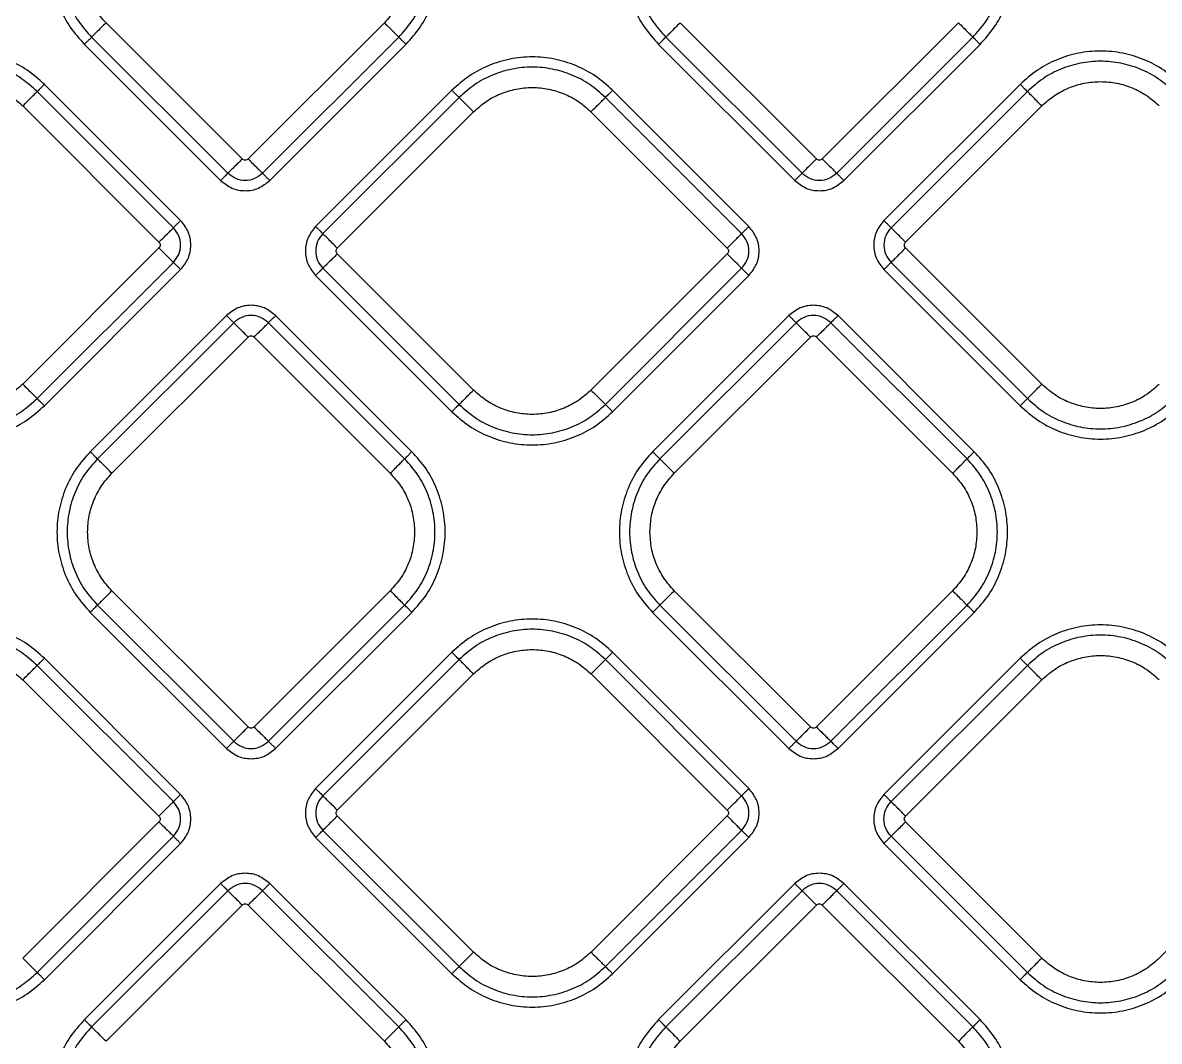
# Model space of a CAD drawing. Extents: x 400 to 501, y 484 to 634.
# Drawn here: x 450.73 to 456.23, y 551.76 to 556.68 of the extents above; entities that cross this region are included whole.
import ezdxf

# ---------------------------------------------------------------- set-up
doc = ezdxf.new("R2010")
doc.units = 0
doc.header["$MEASUREMENT"] = 0
doc.layers.add('DIM', color=3, linetype='Continuous')
doc.layers.add('GEOMETRY', color=3, linetype='Continuous', lineweight=25)

# ---------------------------------------------------------------- blocks, each defined once
blk = doc.blocks.new('2026 GRANDEE')
at = {"layer": 'GEOMETRY', "ltscale": 16}
for p, q in [((1.3707, -40.8162), (0.7119, -40.1573)), ((2.0578, -40.1573), (1.399, -40.8162)), ((4.1472, -40.8161), (3.4884, -40.1573)), ((4.8343, -40.1573), (4.1755, -40.8161)), ((0.6421, -40.2271), (1.301, -40.8859)), ((1.4687, -40.8859), (2.1275, -40.2271)), ((3.4187, -40.227), (4.0775, -40.8859)), ((4.2452, -40.8859), (4.904, -40.227)), ((0.6073, -40.2619), (1.2661, -40.9207)), ((1.5036, -40.9208), (2.1624, -40.2619)), ((3.3838, -40.2619), (4.0426, -40.9207)), ((4.2801, -40.9207), (4.9389, -40.2619)), ((1.0377, -41.1491), (0.3789, -40.4903)), ((1.0726, -41.1143), (0.4138, -40.4554)), ((2.3844, -40.4839), (1.7256, -41.1428)), ((3.8206, -41.1428), (3.1617, -40.4839)), ((5.1325, -40.4554), (4.4736, -41.1143)), ((5.1673, -40.4903), (4.5085, -41.1491)), ((0.3092, -40.56), (0.968, -41.2189)), ((2.4193, -40.5188), (1.7605, -41.1776)), ((3.7857, -41.1776), (3.1269, -40.5188)), ((4.5782, -41.2189), (5.237, -40.56)), ((1.8302, -41.2474), (2.489, -40.5885)), ((3.0571, -40.5885), (3.716, -41.2474)), ((0.968, -41.2471), (0.3092, -41.906)), ((5.237, -41.906), (4.5782, -41.2471)), ((0.3789, -41.9757), (1.0377, -41.3169)), ((2.489, -41.9345), (1.8302, -41.2756)), ((3.716, -41.2756), (3.0571, -41.9345)), ((4.5085, -41.3169), (5.1673, -41.9757)), ((0.4138, -42.0106), (1.0726, -41.3517)), ((1.7256, -41.3802), (2.3844, -42.0391)), ((1.7605, -41.3454), (2.4193, -42.0042)), ((3.1269, -42.0042), (3.7857, -41.3454)), ((3.1617, -42.0391), (3.8206, -41.3802)), ((4.4736, -41.3517), (5.1325, -42.0106)), ((1.2946, -41.5738), (0.6358, -42.2326)), ((2.1909, -42.2326), (1.5321, -41.5738)), ((4.0141, -41.5738), (3.3553, -42.2326)), ((4.9104, -42.2326), (4.2516, -41.5738)), ((1.3295, -41.6086), (0.6707, -42.2674)), ((2.156, -42.2674), (1.4972, -41.6086)), ((4.049, -41.6086), (3.3901, -42.2675)), ((4.8755, -42.2675), (4.2167, -41.6086)), ((0.7404, -42.3372), (1.3992, -41.6783)), ((1.4275, -41.6783), (2.0863, -42.3372)), ((3.4599, -42.3372), (4.1187, -41.6784)), ((4.147, -41.6784), (4.8058, -42.3372)), ((1.3992, -43.5641), (0.7404, -42.9053)), ((2.0863, -42.9053), (1.4275, -43.5641)), ((4.1187, -43.5642), (3.4599, -42.9053)), ((4.8058, -42.9053), (4.147, -43.5642)), ((0.6707, -42.975), (1.3295, -43.6339)), ((1.4972, -43.6339), (2.156, -42.975)), ((3.3901, -42.9751), (4.049, -43.6339)), ((4.2167, -43.6339), (4.8755, -42.9751)), ((0.6358, -43.0099), (1.2946, -43.6687)), ((1.5321, -43.6687), (2.1909, -43.0099)), ((3.3553, -43.0099), (4.0141, -43.6687)), ((4.2516, -43.6688), (4.9104, -43.0099)), ((1.0726, -43.8908), (0.4137, -43.2319)), ((2.3845, -43.2034), (1.7256, -43.8623)), ((2.4193, -43.2383), (1.7605, -43.8971)), ((3.7857, -43.8971), (3.1269, -43.2383)), ((3.8206, -43.8623), (3.1618, -43.2034)), ((5.1324, -43.2319), (4.4736, -43.8908)), ((1.0377, -43.9256), (0.3789, -43.2668)), ((1.8302, -43.9669), (2.489, -43.308)), ((3.0572, -43.308), (3.716, -43.9669)), ((5.1673, -43.2668), (4.5085, -43.9256)), ((0.3091, -43.3365), (0.968, -43.9954)), ((4.5782, -43.9954), (5.237, -43.3365)), ((2.489, -44.654), (1.8302, -43.9951)), ((3.716, -43.9951), (3.0572, -44.654)), ((0.968, -44.0236), (0.3091, -44.6825)), ((1.7605, -44.0649), (2.4193, -44.7237)), ((3.1269, -44.7237), (3.7857, -44.0649)), ((5.237, -44.6825), (4.5782, -44.0236)), ((6.464, -44.0236), (5.8051, -44.6825)), ((0.3789, -44.7522), (1.0377, -44.0934)), ((0.4137, -44.7871), (1.0726, -44.1282)), ((1.7256, -44.0997), (2.3845, -44.7586)), ((3.1618, -44.7586), (3.8206, -44.0997)), ((4.4736, -44.1282), (5.1324, -44.7871)), ((4.5085, -44.0934), (5.1673, -44.7522)), ((1.2661, -44.3218), (0.6073, -44.9806)), ((2.1624, -44.9806), (1.5036, -44.3218)), ((4.0426, -44.3218), (3.3838, -44.9806)), ((4.9389, -44.9806), (4.2801, -44.3218)), ((1.301, -44.3566), (0.6421, -45.0155)), ((2.1275, -45.0155), (1.4687, -44.3566)), ((4.0775, -44.3566), (3.4187, -45.0154)), ((4.904, -45.0154), (4.2452, -44.3566)), ((0.7119, -45.0852), (1.3707, -44.4264)), ((1.399, -44.4264), (2.0578, -45.0852)), ((3.4884, -45.0852), (4.1472, -44.4263)), ((4.1755, -44.4263), (4.8343, -45.0852))]:
    blk.add_line(p, q, dxfattribs=at)
for points in [[(0.6073, -39.4846), (0.5833, -39.5115), (0.5353, -39.5653), (0.485, -39.6618), (0.4533, -39.7653), (0.4428, -39.8733), (0.4533, -39.9812), (0.485, -40.0848), (0.5353, -40.1813), (0.5833, -40.235), (0.6073, -40.2619)], [(2.1624, -40.2619), (2.1864, -40.235), (2.2344, -40.1813), (2.2846, -40.0848), (2.3163, -39.9812), (2.3269, -39.8733), (2.3163, -39.7653), (2.2846, -39.6618), (2.2344, -39.5653), (2.1864, -39.5115), (2.1624, -39.4846)], [(3.3838, -39.4846), (3.3598, -39.5115), (3.3118, -39.5652), (3.2616, -39.6617), (3.2298, -39.7653), (3.2193, -39.8732), (3.2298, -39.9812), (3.2616, -40.0847), (3.3118, -40.1812), (3.3598, -40.235), (3.3838, -40.2619)], [(4.9389, -40.2619), (4.9629, -40.235), (5.0109, -40.1812), (5.0611, -40.0847), (5.0929, -39.9812), (5.1034, -39.8732), (5.0929, -39.7653), (5.0611, -39.6617), (5.0109, -39.5652), (4.9629, -39.5115), (4.9389, -39.4846)], [(0.6421, -39.5195), (0.6203, -39.544), (0.5766, -39.5929), (0.5309, -39.6807), (0.502, -39.775), (0.4924, -39.8733), (0.502, -39.9715), (0.5309, -40.0658), (0.5766, -40.1536), (0.6203, -40.2026), (0.6421, -40.2271)], [(2.1275, -40.2271), (2.1494, -40.2026), (2.1931, -40.1536), (2.2388, -40.0658), (2.2677, -39.9715), (2.2773, -39.8733), (2.2677, -39.775), (2.2388, -39.6807), (2.1931, -39.5929), (2.1494, -39.544), (2.1275, -39.5195)], [(3.4187, -39.5194), (3.3968, -39.5439), (3.3531, -39.5929), (3.3074, -39.6807), (3.2785, -39.775), (3.2689, -39.8732), (3.2785, -39.9715), (3.3074, -40.0658), (3.3531, -40.1536), (3.3968, -40.2026), (3.4187, -40.227)], [(4.904, -40.227), (4.9259, -40.2026), (4.9696, -40.1536), (5.0153, -40.0658), (5.0442, -39.9715), (5.0538, -39.8732), (5.0442, -39.775), (5.0153, -39.6807), (4.9696, -39.5929), (4.9259, -39.5439), (4.904, -39.5194)], [(0.7119, -40.1573), (0.6943, -40.1377), (0.6592, -40.0984), (0.6227, -40.0279), (0.5987, -39.9522), (0.5957, -39.8996), (0.5942, -39.8733)], [(2.1755, -39.8733), (2.174, -39.8996), (2.171, -39.9522), (2.147, -40.0279), (2.1105, -40.0984), (2.0754, -40.1377), (2.0578, -40.1573)], [(0.7119, -40.1573), (0.7036, -40.1656), (0.687, -40.1822), (0.6654, -40.2038), (0.6488, -40.2204), (0.6444, -40.2248), (0.6421, -40.2271)], [(2.0578, -40.1573), (2.0661, -40.1656), (2.0826, -40.1822), (2.1043, -40.2038), (2.1209, -40.2204), (2.1253, -40.2248), (2.1275, -40.2271)], [(3.4884, -40.1573), (3.4801, -40.1656), (3.4635, -40.1821), (3.4419, -40.2038), (3.4253, -40.2204), (3.4209, -40.2248), (3.4187, -40.227)], [(4.8343, -40.1573), (4.8426, -40.1656), (4.8592, -40.1821), (4.8808, -40.2038), (4.8974, -40.2204), (4.9018, -40.2248), (4.904, -40.227)], [(0.6073, -40.2619), (0.6114, -40.2578), (0.6197, -40.2495), (0.6305, -40.2387), (0.6388, -40.2304), (0.641, -40.2282), (0.6421, -40.2271)], [(2.1624, -40.2619), (2.1583, -40.2578), (2.15, -40.2495), (2.1392, -40.2387), (2.1309, -40.2304), (2.1286, -40.2282), (2.1275, -40.2271)], [(3.3838, -40.2619), (3.3879, -40.2577), (3.3962, -40.2495), (3.407, -40.2386), (3.4153, -40.2303), (3.4175, -40.2281), (3.4187, -40.227)], [(4.9389, -40.2619), (4.9348, -40.2577), (4.9265, -40.2495), (4.9157, -40.2386), (4.9074, -40.2303), (4.9052, -40.2281), (4.904, -40.227)], [(0.4138, -40.4554), (0.3869, -40.4314), (0.3331, -40.3835), (0.2366, -40.3332), (0.1331, -40.3015), (0.0251, -40.2909), (-0.0829, -40.3015), (-0.1864, -40.3332), (-0.2829, -40.3835), (-0.3367, -40.4314), (-0.3635, -40.4554)], [(3.1617, -40.4839), (3.1348, -40.46), (3.0811, -40.412), (2.9846, -40.3617), (2.881, -40.33), (2.7731, -40.3194), (2.6651, -40.33), (2.5616, -40.3617), (2.4651, -40.412), (2.4113, -40.46), (2.3844, -40.4839)], [(5.9098, -40.4554), (5.8829, -40.4314), (5.8291, -40.3835), (5.7326, -40.3332), (5.6291, -40.3015), (5.5211, -40.2909), (5.4131, -40.3015), (5.3096, -40.3332), (5.2131, -40.3835), (5.1593, -40.4314), (5.1325, -40.4554)], [(0.3789, -40.4903), (0.3544, -40.4685), (0.3055, -40.4248), (0.2176, -40.379), (0.1234, -40.3502), (0.0251, -40.3406), (-0.0732, -40.3502), (-0.1674, -40.379), (-0.2553, -40.4248), (-0.3042, -40.4685), (-0.3287, -40.4903)], [(3.1269, -40.5188), (3.1024, -40.497), (3.0534, -40.4533), (2.9656, -40.4075), (2.8714, -40.3787), (2.7731, -40.3691), (2.6748, -40.3787), (2.5805, -40.4075), (2.4927, -40.4533), (2.4438, -40.497), (2.4193, -40.5188)], [(5.8749, -40.4903), (5.8504, -40.4685), (5.8015, -40.4248), (5.7136, -40.379), (5.6194, -40.3502), (5.5211, -40.3406), (5.4228, -40.3502), (5.3286, -40.379), (5.2407, -40.4248), (5.1918, -40.4685), (5.1673, -40.4903)], [(-0.259, -40.56), (-0.2393, -40.5425), (-0.2, -40.5074), (-0.1295, -40.4707), (-0.0538, -40.4475), (0.0251, -40.4398), (0.104, -40.4475), (0.1797, -40.4707), (0.2502, -40.5074), (0.2895, -40.5425), (0.3092, -40.56)], [(5.237, -40.56), (5.2567, -40.5425), (5.296, -40.5074), (5.3665, -40.4707), (5.4422, -40.4475), (5.5211, -40.4398), (5.6, -40.4475), (5.6757, -40.4707), (5.7462, -40.5074), (5.7855, -40.5425), (5.8052, -40.56)], [(0.3092, -40.56), (0.3175, -40.5517), (0.334, -40.5352), (0.3557, -40.5135), (0.3723, -40.4969), (0.3767, -40.4925), (0.3789, -40.4903)], [(0.4138, -40.4554), (0.4096, -40.4596), (0.4013, -40.4679), (0.3905, -40.4787), (0.3822, -40.487), (0.38, -40.4892), (0.3789, -40.4903)], [(2.3844, -40.4839), (2.3886, -40.4881), (2.3968, -40.4964), (2.4077, -40.5072), (2.416, -40.5155), (2.4182, -40.5177), (2.4193, -40.5188)], [(2.489, -40.5885), (2.5087, -40.571), (2.548, -40.5359), (2.6185, -40.4992), (2.6942, -40.476), (2.7731, -40.4683), (2.852, -40.476), (2.9277, -40.4992), (2.9982, -40.5359), (3.0375, -40.571), (3.0571, -40.5885)], [(3.1617, -40.4839), (3.1576, -40.4881), (3.1493, -40.4964), (3.1385, -40.5072), (3.1302, -40.5155), (3.128, -40.5177), (3.1269, -40.5188)], [(5.1325, -40.4554), (5.1366, -40.4596), (5.1449, -40.4679), (5.1557, -40.4787), (5.164, -40.487), (5.1662, -40.4892), (5.1673, -40.4903)], [(5.237, -40.56), (5.2288, -40.5517), (5.2122, -40.5352), (5.1906, -40.5135), (5.174, -40.4969), (5.1695, -40.4925), (5.1673, -40.4903)], [(2.489, -40.5885), (2.4807, -40.5803), (2.4642, -40.5637), (2.4425, -40.542), (2.4259, -40.5254), (2.4215, -40.521), (2.4193, -40.5188)], [(3.0571, -40.5885), (3.0654, -40.5803), (3.082, -40.5637), (3.1036, -40.542), (3.1202, -40.5254), (3.1247, -40.521), (3.1269, -40.5188)], [(1.3707, -40.8162), (1.3624, -40.8244), (1.3459, -40.841), (1.3242, -40.8627), (1.3076, -40.8793), (1.3032, -40.8837), (1.301, -40.8859)], [(1.399, -40.8162), (1.4073, -40.8244), (1.4238, -40.841), (1.4455, -40.8627), (1.4621, -40.8793), (1.4665, -40.8837), (1.4687, -40.8859)], [(4.1472, -40.8161), (4.1389, -40.8244), (4.1224, -40.841), (4.1007, -40.8626), (4.0841, -40.8792), (4.0797, -40.8836), (4.0775, -40.8859)], [(4.1755, -40.8161), (4.1838, -40.8244), (4.2003, -40.841), (4.222, -40.8626), (4.2386, -40.8792), (4.243, -40.8836), (4.2452, -40.8859)], [(1.301, -40.8859), (1.2999, -40.887), (1.2977, -40.8892), (1.2894, -40.8975), (1.2785, -40.9083), (1.2703, -40.9166), (1.2661, -40.9208)], [(1.5036, -40.9207), (1.4994, -40.9166), (1.4911, -40.9083), (1.4803, -40.8975), (1.472, -40.8892), (1.4698, -40.887), (1.4687, -40.8859)], [(4.0775, -40.8859), (4.0764, -40.887), (4.0742, -40.8892), (4.0659, -40.8975), (4.055, -40.9083), (4.0468, -40.9166), (4.0426, -40.9207)], [(4.2801, -40.9207), (4.2759, -40.9166), (4.2677, -40.9083), (4.2568, -40.8975), (4.2485, -40.8892), (4.2463, -40.887), (4.2452, -40.8859)], [(0.968, -41.2189), (0.9763, -41.2106), (0.9928, -41.194), (1.0145, -41.1724), (1.0311, -41.1558), (1.0355, -41.1513), (1.0377, -41.1491)], [(1.0726, -41.1143), (1.0685, -41.1184), (1.0602, -41.1267), (1.0493, -41.1375), (1.041, -41.1458), (1.0388, -41.148), (1.0377, -41.1491)], [(1.7256, -41.1428), (1.7297, -41.1469), (1.738, -41.1552), (1.7488, -41.166), (1.7571, -41.1743), (1.7593, -41.1765), (1.7605, -41.1776)], [(3.8206, -41.1428), (3.8164, -41.1469), (3.8081, -41.1552), (3.7973, -41.166), (3.789, -41.1743), (3.7868, -41.1765), (3.7857, -41.1776)], [(4.4736, -41.1143), (4.4778, -41.1184), (4.486, -41.1267), (4.4969, -41.1375), (4.5052, -41.1458), (4.5074, -41.148), (4.5085, -41.1491)], [(4.5782, -41.2189), (4.5699, -41.2106), (4.5534, -41.194), (4.5317, -41.1724), (4.5151, -41.1558), (4.5107, -41.1513), (4.5085, -41.1491)], [(1.8302, -41.2474), (1.8219, -41.2391), (1.8053, -41.2225), (1.7837, -41.2009), (1.7671, -41.1843), (1.7627, -41.1799), (1.7605, -41.1776)], [(3.716, -41.2474), (3.7243, -41.2391), (3.7408, -41.2225), (3.7625, -41.2009), (3.7791, -41.1843), (3.7835, -41.1799), (3.7857, -41.1776)], [(0.968, -41.2471), (0.9763, -41.2554), (0.9928, -41.272), (1.0145, -41.2936), (1.0311, -41.3102), (1.0355, -41.3146), (1.0377, -41.3169)], [(4.5782, -41.2471), (4.5699, -41.2554), (4.5534, -41.272), (4.5317, -41.2936), (4.5151, -41.3102), (4.5107, -41.3146), (4.5085, -41.3169)], [(1.0726, -41.3517), (1.0685, -41.3476), (1.0602, -41.3393), (1.0493, -41.3285), (1.041, -41.3202), (1.0388, -41.318), (1.0377, -41.3169)], [(1.8302, -41.2756), (1.8219, -41.2839), (1.8053, -41.3005), (1.7837, -41.3221), (1.7671, -41.3387), (1.7627, -41.3432), (1.7605, -41.3454)], [(3.716, -41.2756), (3.7243, -41.2839), (3.7408, -41.3005), (3.7625, -41.3221), (3.7791, -41.3387), (3.7835, -41.3432), (3.7857, -41.3454)], [(4.4736, -41.3517), (4.4778, -41.3476), (4.486, -41.3393), (4.4969, -41.3285), (4.5052, -41.3202), (4.5074, -41.318), (4.5085, -41.3169)], [(1.7256, -41.3802), (1.7297, -41.3761), (1.738, -41.3678), (1.7488, -41.357), (1.7571, -41.3487), (1.7593, -41.3465), (1.7605, -41.3454)], [(3.8206, -41.3802), (3.8164, -41.3761), (3.8081, -41.3678), (3.7973, -41.357), (3.789, -41.3487), (3.7868, -41.3465), (3.7857, -41.3454)], [(1.2946, -41.5738), (1.2988, -41.5779), (1.307, -41.5862), (1.3179, -41.597), (1.3262, -41.6053), (1.3284, -41.6075), (1.3295, -41.6086)], [(1.5321, -41.5738), (1.5279, -41.5779), (1.5197, -41.5862), (1.5088, -41.597), (1.5005, -41.6053), (1.4983, -41.6075), (1.4972, -41.6086)], [(4.0141, -41.5738), (4.0183, -41.5779), (4.0265, -41.5862), (4.0374, -41.597), (4.0457, -41.6053), (4.0479, -41.6075), (4.049, -41.6086)], [(4.2516, -41.5738), (4.2474, -41.5779), (4.2391, -41.5862), (4.2283, -41.597), (4.22, -41.6053), (4.2178, -41.6075), (4.2167, -41.6086)], [(1.3992, -41.6783), (1.3909, -41.6701), (1.3744, -41.6535), (1.3527, -41.6318), (1.3361, -41.6153), (1.3317, -41.6108), (1.3295, -41.6086)], [(1.4275, -41.6783), (1.4358, -41.6701), (1.4523, -41.6535), (1.474, -41.6318), (1.4906, -41.6153), (1.495, -41.6108), (1.4972, -41.6086)], [(4.1187, -41.6784), (4.1104, -41.6701), (4.0939, -41.6535), (4.0722, -41.6319), (4.0556, -41.6153), (4.0512, -41.6109), (4.049, -41.6086)], [(4.147, -41.6784), (4.1553, -41.6701), (4.1718, -41.6535), (4.1935, -41.6319), (4.2101, -41.6153), (4.2145, -41.6109), (4.2167, -41.6086)], [(0.3092, -41.906), (0.2895, -41.9235), (0.2502, -41.9586), (0.1797, -41.9953), (0.104, -42.0185), (0.0251, -42.0262), (-0.0538, -42.0185), (-0.1295, -41.9953), (-0.2, -41.9586), (-0.2393, -41.9235), (-0.259, -41.906)], [(0.3092, -41.906), (0.3175, -41.9142), (0.334, -41.9308), (0.3557, -41.9525), (0.3723, -41.9691), (0.3767, -41.9735), (0.3789, -41.9757)], [(5.1673, -41.9757), (5.1695, -41.9735), (5.174, -41.9691), (5.1906, -41.9525), (5.2122, -41.9308), (5.2288, -41.9142), (5.237, -41.906)], [(5.8052, -41.906), (5.7855, -41.9235), (5.7462, -41.9586), (5.6757, -41.9953), (5.6, -42.0185), (5.5211, -42.0262), (5.4422, -42.0185), (5.3665, -41.9953), (5.296, -41.9586), (5.2567, -41.9235), (5.237, -41.906)], [(-0.3287, -41.9757), (-0.3042, -41.9975), (-0.2553, -42.0412), (-0.1674, -42.087), (-0.0732, -42.1158), (0.0251, -42.1254), (0.1234, -42.1158), (0.2176, -42.087), (0.3055, -42.0412), (0.3544, -41.9975), (0.3789, -41.9757)], [(0.4138, -42.0106), (0.4096, -42.0064), (0.4013, -41.9981), (0.3905, -41.9873), (0.3822, -41.979), (0.38, -41.9768), (0.3789, -41.9757)], [(2.4193, -42.0042), (2.4215, -42.002), (2.4259, -41.9976), (2.4425, -41.981), (2.4642, -41.9593), (2.4807, -41.9428), (2.489, -41.9345)], [(3.0571, -41.9345), (3.0375, -41.952), (2.9982, -41.9871), (2.9277, -42.0238), (2.852, -42.047), (2.7731, -42.0547), (2.6942, -42.047), (2.6185, -42.0238), (2.548, -41.9871), (2.5087, -41.952), (2.489, -41.9345)], [(3.0571, -41.9345), (3.0654, -41.9428), (3.082, -41.9593), (3.1036, -41.981), (3.1202, -41.9976), (3.1247, -42.002), (3.1269, -42.0042)], [(5.1673, -41.9757), (5.1662, -41.9768), (5.164, -41.979), (5.1557, -41.9873), (5.1449, -41.9981), (5.1366, -42.0064), (5.1325, -42.0106)], [(5.1673, -41.9757), (5.1918, -41.9975), (5.2407, -42.0412), (5.3286, -42.087), (5.4228, -42.1158), (5.5211, -42.1254), (5.6194, -42.1158), (5.7136, -42.087), (5.8015, -42.0412), (5.8504, -41.9975), (5.8749, -41.9757)], [(-0.3635, -42.0106), (-0.3367, -42.0345), (-0.2829, -42.0825), (-0.1864, -42.1328), (-0.0829, -42.1645), (0.0251, -42.1751), (0.1331, -42.1645), (0.2366, -42.1328), (0.3331, -42.0825), (0.3869, -42.0345), (0.4138, -42.0106)], [(2.4193, -42.0042), (2.4182, -42.0053), (2.416, -42.0075), (2.4077, -42.0158), (2.3968, -42.0266), (2.3886, -42.0349), (2.3844, -42.0391)], [(2.3844, -42.0391), (2.4113, -42.0631), (2.4651, -42.111), (2.5616, -42.1613), (2.6651, -42.193), (2.7731, -42.2036), (2.881, -42.193), (2.9846, -42.1613), (3.0811, -42.111), (3.1348, -42.0631), (3.1617, -42.0391)], [(2.4193, -42.0042), (2.4438, -42.026), (2.4927, -42.0697), (2.5805, -42.1155), (2.6748, -42.1443), (2.7731, -42.1539), (2.8714, -42.1443), (2.9656, -42.1155), (3.0534, -42.0697), (3.1024, -42.026), (3.1269, -42.0042)], [(3.1617, -42.0391), (3.1576, -42.0349), (3.1493, -42.0266), (3.1385, -42.0158), (3.1302, -42.0075), (3.128, -42.0053), (3.1269, -42.0042)], [(5.1325, -42.0106), (5.1593, -42.0345), (5.2131, -42.0825), (5.3096, -42.1328), (5.4131, -42.1645), (5.5211, -42.1751), (5.6291, -42.1645), (5.7326, -42.1328), (5.8291, -42.0825), (5.8829, -42.0345), (5.9098, -42.0106)], [(0.6358, -42.2326), (0.6118, -42.2595), (0.5638, -42.3132), (0.5136, -42.4097), (0.4818, -42.5133), (0.4713, -42.6212), (0.4818, -42.7292), (0.5136, -42.8327), (0.5638, -42.9292), (0.6118, -42.983), (0.6358, -43.0099)], [(0.6358, -42.2326), (0.6399, -42.2367), (0.6482, -42.245), (0.659, -42.2558), (0.6673, -42.2641), (0.6695, -42.2663), (0.6707, -42.2674)], [(2.1909, -42.2326), (2.1868, -42.2367), (2.1785, -42.245), (2.1677, -42.2558), (2.1594, -42.2641), (2.1572, -42.2663), (2.156, -42.2674)], [(2.1909, -43.0099), (2.2149, -42.983), (2.2629, -42.9292), (2.3131, -42.8327), (2.3449, -42.7292), (2.3554, -42.6212), (2.3449, -42.5133), (2.3131, -42.4097), (2.2629, -42.3132), (2.2149, -42.2595), (2.1909, -42.2326)], [(3.3553, -42.2326), (3.3313, -42.2595), (3.2833, -42.3133), (3.233, -42.4098), (3.2013, -42.5133), (3.1908, -42.6213), (3.2013, -42.7292), (3.233, -42.8328), (3.2833, -42.9293), (3.3313, -42.983), (3.3553, -43.0099)], [(3.3553, -42.2326), (3.3594, -42.2368), (3.3677, -42.245), (3.3785, -42.2559), (3.3868, -42.2642), (3.389, -42.2664), (3.3901, -42.2675)], [(4.9104, -42.2326), (4.9063, -42.2368), (4.898, -42.245), (4.8872, -42.2559), (4.8789, -42.2642), (4.8766, -42.2664), (4.8755, -42.2675)], [(4.9104, -43.0099), (4.9344, -42.983), (4.9824, -42.9293), (5.0326, -42.8328), (5.0643, -42.7292), (5.0749, -42.6213), (5.0643, -42.5133), (5.0326, -42.4098), (4.9824, -42.3133), (4.9344, -42.2595), (4.9104, -42.2326)], [(0.6707, -42.2674), (0.6488, -42.2919), (0.6051, -42.3409), (0.5594, -42.4287), (0.5305, -42.523), (0.5209, -42.6212), (0.5305, -42.7195), (0.5594, -42.8138), (0.6051, -42.9016), (0.6488, -42.9506), (0.6707, -42.975)], [(0.7404, -42.3372), (0.7321, -42.3289), (0.7155, -42.3123), (0.6939, -42.2907), (0.6773, -42.2741), (0.6729, -42.2697), (0.6707, -42.2674)], [(2.0863, -42.3372), (2.0946, -42.3289), (2.1112, -42.3123), (2.1328, -42.2907), (2.1494, -42.2741), (2.1538, -42.2697), (2.156, -42.2674)], [(2.156, -42.975), (2.1779, -42.9506), (2.2216, -42.9016), (2.2673, -42.8138), (2.2962, -42.7195), (2.3058, -42.6212), (2.2962, -42.523), (2.2673, -42.4287), (2.2216, -42.3409), (2.1779, -42.2919), (2.156, -42.2674)], [(3.3901, -42.2675), (3.3683, -42.292), (3.3246, -42.3409), (3.2789, -42.4287), (3.25, -42.523), (3.2404, -42.6213), (3.25, -42.7195), (3.2789, -42.8138), (3.3246, -42.9016), (3.3683, -42.9506), (3.3901, -42.9751)], [(3.4599, -42.3372), (3.4516, -42.3289), (3.435, -42.3124), (3.4134, -42.2907), (3.3968, -42.2741), (3.3924, -42.2697), (3.3901, -42.2675)], [(4.8058, -42.3372), (4.8141, -42.3289), (4.8306, -42.3124), (4.8523, -42.2907), (4.8689, -42.2741), (4.8733, -42.2697), (4.8755, -42.2675)], [(4.8755, -42.9751), (4.8974, -42.9506), (4.9411, -42.9016), (4.9868, -42.8138), (5.0157, -42.7195), (5.0253, -42.6213), (5.0157, -42.523), (4.9868, -42.4287), (4.9411, -42.3409), (4.8974, -42.292), (4.8755, -42.2675)], [(0.6227, -42.6212), (0.6242, -42.5949), (0.6272, -42.5423), (0.6512, -42.4666), (0.6877, -42.3961), (0.7228, -42.3568), (0.7404, -42.3372)], [(2.0863, -42.3372), (2.1039, -42.3568), (2.139, -42.3961), (2.1755, -42.4666), (2.1995, -42.5423), (2.2025, -42.5949), (2.204, -42.6212)], [(3.3422, -42.6213), (3.3437, -42.595), (3.3467, -42.5424), (3.3707, -42.4667), (3.4072, -42.3961), (3.4423, -42.3569), (3.4599, -42.3372)], [(4.8058, -42.3372), (4.8234, -42.3569), (4.8585, -42.3961), (4.895, -42.4667), (4.919, -42.5424), (4.922, -42.595), (4.9235, -42.6213)], [(0.7404, -42.9053), (0.7228, -42.8857), (0.6877, -42.8464), (0.6512, -42.7758), (0.6272, -42.7001), (0.6242, -42.6475), (0.6227, -42.6212)], [(2.204, -42.6212), (2.2025, -42.6475), (2.1995, -42.7001), (2.1755, -42.7758), (2.139, -42.8464), (2.1039, -42.8857), (2.0863, -42.9053)], [(3.4599, -42.9053), (3.4423, -42.8857), (3.4072, -42.8464), (3.3707, -42.7759), (3.3467, -42.7002), (3.3437, -42.6476), (3.3422, -42.6213)], [(4.9235, -42.6213), (4.922, -42.6476), (4.919, -42.7002), (4.895, -42.7759), (4.8585, -42.8464), (4.8234, -42.8857), (4.8058, -42.9053)], [(0.7404, -42.9053), (0.7321, -42.9136), (0.7155, -42.9301), (0.6939, -42.9518), (0.6773, -42.9684), (0.6729, -42.9728), (0.6707, -42.975)], [(2.0863, -42.9053), (2.0946, -42.9136), (2.1112, -42.9301), (2.1328, -42.9518), (2.1494, -42.9684), (2.1538, -42.9728), (2.156, -42.975)], [(3.4599, -42.9053), (3.4516, -42.9136), (3.435, -42.9302), (3.4134, -42.9518), (3.3968, -42.9684), (3.3924, -42.9728), (3.3901, -42.9751)], [(4.8058, -42.9053), (4.8141, -42.9136), (4.8306, -42.9302), (4.8523, -42.9518), (4.8689, -42.9684), (4.8733, -42.9728), (4.8755, -42.9751)], [(0.6358, -43.0099), (0.6399, -43.0057), (0.6482, -42.9975), (0.659, -42.9866), (0.6673, -42.9783), (0.6695, -42.9761), (0.6707, -42.975)], [(2.1909, -43.0099), (2.1868, -43.0057), (2.1785, -42.9975), (2.1677, -42.9866), (2.1594, -42.9783), (2.1572, -42.9761), (2.156, -42.975)], [(3.3553, -43.0099), (3.3594, -43.0058), (3.3677, -42.9975), (3.3785, -42.9867), (3.3868, -42.9784), (3.389, -42.9762), (3.3901, -42.9751)], [(4.9104, -43.0099), (4.9063, -43.0058), (4.898, -42.9975), (4.8872, -42.9867), (4.8789, -42.9784), (4.8766, -42.9762), (4.8755, -42.9751)], [(0.4137, -43.2319), (0.3868, -43.208), (0.3331, -43.16), (0.2366, -43.1097), (0.133, -43.078), (0.0251, -43.0674), (-0.0829, -43.078), (-0.1864, -43.1097), (-0.2829, -43.16), (-0.3367, -43.208), (-0.3636, -43.2319)], [(3.1618, -43.2034), (3.1349, -43.1794), (3.0811, -43.1315), (2.9846, -43.0812), (2.8811, -43.0495), (2.7731, -43.0389), (2.6651, -43.0495), (2.5616, -43.0812), (2.4651, -43.1315), (2.4113, -43.1794), (2.3845, -43.2034)], [(5.9097, -43.2319), (5.8828, -43.208), (5.8291, -43.16), (5.7326, -43.1097), (5.629, -43.078), (5.5211, -43.0674), (5.4131, -43.078), (5.3096, -43.1097), (5.2131, -43.16), (5.1593, -43.208), (5.1324, -43.2319)], [(0.3789, -43.2668), (0.3544, -43.245), (0.3054, -43.2013), (0.2176, -43.1555), (0.1234, -43.1267), (0.0251, -43.1171), (-0.0732, -43.1267), (-0.1675, -43.1555), (-0.2553, -43.2013), (-0.3042, -43.245), (-0.3287, -43.2668)], [(3.1269, -43.2383), (3.1024, -43.2165), (3.0535, -43.1728), (2.9656, -43.127), (2.8714, -43.0982), (2.7731, -43.0886), (2.6748, -43.0982), (2.5806, -43.127), (2.4927, -43.1728), (2.4438, -43.2165), (2.4193, -43.2383)], [(5.8749, -43.2668), (5.8504, -43.245), (5.8014, -43.2013), (5.7136, -43.1555), (5.6194, -43.1267), (5.5211, -43.1171), (5.4228, -43.1267), (5.3285, -43.1555), (5.2407, -43.2013), (5.1918, -43.245), (5.1673, -43.2668)], [(2.489, -43.308), (2.5087, -43.2905), (2.548, -43.2554), (2.6185, -43.2187), (2.6942, -43.1955), (2.7731, -43.1878), (2.852, -43.1955), (2.9277, -43.2187), (2.9982, -43.2554), (3.0375, -43.2905), (3.0572, -43.308)], [(-0.259, -43.3365), (-0.2393, -43.319), (-0.2, -43.2839), (-0.1295, -43.2472), (-0.0538, -43.224), (0.0251, -43.2163), (0.104, -43.224), (0.1797, -43.2472), (0.2502, -43.2839), (0.2895, -43.319), (0.3091, -43.3365)], [(0.4137, -43.2319), (0.4096, -43.2361), (0.4013, -43.2444), (0.3905, -43.2552), (0.3822, -43.2635), (0.38, -43.2657), (0.3789, -43.2668)], [(2.3845, -43.2034), (2.3886, -43.2076), (2.3969, -43.2159), (2.4077, -43.2267), (2.416, -43.235), (2.4182, -43.2372), (2.4193, -43.2383)], [(2.489, -43.308), (2.4808, -43.2997), (2.4642, -43.2832), (2.4426, -43.2615), (2.426, -43.2449), (2.4215, -43.2405), (2.4193, -43.2383)], [(3.0572, -43.308), (3.0655, -43.2997), (3.082, -43.2832), (3.1037, -43.2615), (3.1203, -43.2449), (3.1247, -43.2405), (3.1269, -43.2383)], [(3.1618, -43.2034), (3.1576, -43.2076), (3.1493, -43.2159), (3.1385, -43.2267), (3.1302, -43.235), (3.128, -43.2372), (3.1269, -43.2383)], [(5.1324, -43.2319), (5.1366, -43.2361), (5.1448, -43.2444), (5.1557, -43.2552), (5.164, -43.2635), (5.1662, -43.2657), (5.1673, -43.2668)], [(5.237, -43.3365), (5.2567, -43.319), (5.296, -43.2839), (5.3665, -43.2472), (5.4422, -43.224), (5.5211, -43.2163), (5.6, -43.224), (5.6757, -43.2472), (5.7462, -43.2839), (5.7855, -43.319), (5.8051, -43.3365)], [(0.3091, -43.3365), (0.3174, -43.3283), (0.334, -43.3117), (0.3556, -43.29), (0.3722, -43.2734), (0.3767, -43.269), (0.3789, -43.2668)], [(5.237, -43.3365), (5.2287, -43.3283), (5.2122, -43.3117), (5.1905, -43.29), (5.1739, -43.2734), (5.1695, -43.269), (5.1673, -43.2668)], [(1.3295, -43.6339), (1.3317, -43.6316), (1.3361, -43.6272), (1.3527, -43.6106), (1.3744, -43.589), (1.3909, -43.5724), (1.3992, -43.5641)], [(1.4275, -43.5641), (1.4358, -43.5724), (1.4523, -43.589), (1.474, -43.6106), (1.4906, -43.6272), (1.495, -43.6316), (1.4972, -43.6339)], [(4.049, -43.6339), (4.0512, -43.6317), (4.0556, -43.6273), (4.0722, -43.6107), (4.0939, -43.589), (4.1104, -43.5724), (4.1187, -43.5642)], [(4.147, -43.5642), (4.1553, -43.5724), (4.1718, -43.589), (4.1935, -43.6107), (4.2101, -43.6273), (4.2145, -43.6317), (4.2167, -43.6339)], [(1.3295, -43.6339), (1.3284, -43.635), (1.3262, -43.6372), (1.3179, -43.6455), (1.307, -43.6563), (1.2988, -43.6646), (1.2946, -43.6687)], [(1.5321, -43.6687), (1.5279, -43.6646), (1.5197, -43.6563), (1.5088, -43.6455), (1.5005, -43.6372), (1.4983, -43.635), (1.4972, -43.6339)], [(4.049, -43.6339), (4.0479, -43.635), (4.0457, -43.6372), (4.0374, -43.6455), (4.0265, -43.6563), (4.0183, -43.6646), (4.0141, -43.6687)], [(4.2516, -43.6687), (4.2474, -43.6646), (4.2391, -43.6563), (4.2283, -43.6455), (4.22, -43.6372), (4.2178, -43.635), (4.2167, -43.6339)], [(1.0726, -43.8908), (1.0684, -43.8949), (1.0601, -43.9032), (1.0493, -43.914), (1.041, -43.9223), (1.0388, -43.9245), (1.0377, -43.9256)], [(1.7256, -43.8623), (1.7298, -43.8664), (1.738, -43.8747), (1.7489, -43.8855), (1.7572, -43.8938), (1.7594, -43.896), (1.7605, -43.8971)], [(1.8302, -43.9669), (1.8219, -43.9586), (1.8054, -43.942), (1.7837, -43.9204), (1.7671, -43.9038), (1.7627, -43.8993), (1.7605, -43.8971)], [(3.716, -43.9669), (3.7243, -43.9586), (3.7408, -43.942), (3.7625, -43.9204), (3.7791, -43.9038), (3.7835, -43.8993), (3.7857, -43.8971)], [(3.8206, -43.8623), (3.8165, -43.8664), (3.8082, -43.8747), (3.7973, -43.8855), (3.789, -43.8938), (3.7868, -43.896), (3.7857, -43.8971)], [(4.5085, -43.9256), (4.5073, -43.9245), (4.5051, -43.9223), (4.4968, -43.914), (4.486, -43.9032), (4.4777, -43.8949), (4.4736, -43.8908)], [(0.968, -43.9954), (0.9763, -43.9871), (0.9928, -43.9705), (1.0145, -43.9489), (1.0311, -43.9323), (1.0355, -43.9279), (1.0377, -43.9256)], [(4.5782, -43.9954), (4.5699, -43.9871), (4.5533, -43.9705), (4.5317, -43.9489), (4.5151, -43.9323), (4.5107, -43.9279), (4.5085, -43.9256)], [(1.8302, -43.9951), (1.8219, -44.0034), (1.8054, -44.02), (1.7837, -44.0416), (1.7671, -44.0582), (1.7627, -44.0626), (1.7605, -44.0649)], [(3.716, -43.9951), (3.7243, -44.0034), (3.7408, -44.02), (3.7625, -44.0416), (3.7791, -44.0582), (3.7835, -44.0626), (3.7857, -44.0649)], [(0.968, -44.0236), (0.9763, -44.0319), (0.9928, -44.0485), (1.0145, -44.0701), (1.0311, -44.0867), (1.0355, -44.0912), (1.0377, -44.0934)], [(1.7256, -44.0997), (1.7298, -44.0956), (1.738, -44.0873), (1.7489, -44.0765), (1.7572, -44.0682), (1.7594, -44.066), (1.7605, -44.0649)], [(3.8206, -44.0997), (3.8165, -44.0956), (3.8082, -44.0873), (3.7973, -44.0765), (3.789, -44.0682), (3.7868, -44.066), (3.7857, -44.0649)], [(4.5782, -44.0236), (4.5699, -44.0319), (4.5533, -44.0485), (4.5317, -44.0701), (4.5151, -44.0867), (4.5107, -44.0912), (4.5085, -44.0934)], [(1.0726, -44.1282), (1.0684, -44.1241), (1.0601, -44.1158), (1.0493, -44.105), (1.041, -44.0967), (1.0388, -44.0945), (1.0377, -44.0934)], [(4.4736, -44.1282), (4.4777, -44.1241), (4.486, -44.1158), (4.4968, -44.105), (4.5051, -44.0967), (4.5073, -44.0945), (4.5085, -44.0934)], [(1.2661, -44.3218), (1.2703, -44.3259), (1.2785, -44.3342), (1.2894, -44.345), (1.2977, -44.3533), (1.2999, -44.3555), (1.301, -44.3566)], [(1.5036, -44.3218), (1.4994, -44.3259), (1.4911, -44.3342), (1.4803, -44.345), (1.472, -44.3533), (1.4698, -44.3555), (1.4687, -44.3566)], [(4.0426, -44.3218), (4.0468, -44.3259), (4.055, -44.3342), (4.0659, -44.345), (4.0742, -44.3533), (4.0764, -44.3555), (4.0775, -44.3566)], [(4.2801, -44.3218), (4.2759, -44.3259), (4.2677, -44.3342), (4.2568, -44.345), (4.2485, -44.3533), (4.2463, -44.3555), (4.2452, -44.3566)], [(1.3707, -44.4264), (1.3624, -44.4181), (1.3459, -44.4015), (1.3242, -44.3799), (1.3076, -44.3633), (1.3032, -44.3589), (1.301, -44.3566)], [(1.399, -44.4264), (1.4073, -44.4181), (1.4238, -44.4015), (1.4455, -44.3799), (1.4621, -44.3633), (1.4665, -44.3589), (1.4687, -44.3566)], [(4.1472, -44.4263), (4.1389, -44.4181), (4.1224, -44.4015), (4.1007, -44.3798), (4.0841, -44.3633), (4.0797, -44.3588), (4.0775, -44.3566)], [(4.1755, -44.4263), (4.1838, -44.4181), (4.2003, -44.4015), (4.222, -44.3798), (4.2386, -44.3633), (4.243, -44.3588), (4.2452, -44.3566)], [(2.4193, -44.7237), (2.4215, -44.7215), (2.426, -44.7171), (2.4426, -44.7005), (2.4642, -44.6788), (2.4808, -44.6622), (2.489, -44.654)], [(3.0572, -44.654), (3.0375, -44.6715), (2.9982, -44.7066), (2.9277, -44.7433), (2.852, -44.7665), (2.7731, -44.7742), (2.6942, -44.7665), (2.6185, -44.7433), (2.548, -44.7066), (2.5087, -44.6715), (2.489, -44.654)], [(3.0572, -44.654), (3.0655, -44.6622), (3.082, -44.6788), (3.1037, -44.7005), (3.1203, -44.7171), (3.1247, -44.7215), (3.1269, -44.7237)], [(0.3091, -44.6825), (0.3174, -44.6908), (0.334, -44.7073), (0.3556, -44.729), (0.3722, -44.7456), (0.3767, -44.75), (0.3789, -44.7522)], [(2.4193, -44.7237), (2.4182, -44.7248), (2.416, -44.727), (2.4077, -44.7353), (2.3969, -44.7461), (2.3886, -44.7544), (2.3845, -44.7586)], [(2.4193, -44.7237), (2.4438, -44.7455), (2.4927, -44.7892), (2.5806, -44.835), (2.6748, -44.8638), (2.7731, -44.8734), (2.8714, -44.8638), (2.9656, -44.835), (3.0535, -44.7892), (3.1024, -44.7455), (3.1269, -44.7237)], [(3.1618, -44.7586), (3.1576, -44.7544), (3.1493, -44.7461), (3.1385, -44.7353), (3.1302, -44.727), (3.128, -44.7248), (3.1269, -44.7237)], [(5.237, -44.6825), (5.2287, -44.6908), (5.2122, -44.7073), (5.1905, -44.729), (5.1739, -44.7456), (5.1695, -44.75), (5.1673, -44.7522)], [(5.8051, -44.6825), (5.7855, -44.7), (5.7462, -44.7351), (5.6757, -44.7718), (5.6, -44.795), (5.5211, -44.8027), (5.4422, -44.795), (5.3665, -44.7718), (5.296, -44.7351), (5.2567, -44.7), (5.237, -44.6825)], [(-0.3636, -44.7871), (-0.3367, -44.8111), (-0.2829, -44.859), (-0.1864, -44.9093), (-0.0829, -44.941), (0.0251, -44.9516), (0.133, -44.941), (0.2366, -44.9093), (0.3331, -44.859), (0.3868, -44.8111), (0.4137, -44.7871)], [(-0.3287, -44.7522), (-0.3042, -44.774), (-0.2553, -44.8177), (-0.1675, -44.8635), (-0.0732, -44.8923), (0.0251, -44.9019), (0.1234, -44.8923), (0.2176, -44.8635), (0.3054, -44.8177), (0.3544, -44.774), (0.3789, -44.7522)], [(0.4137, -44.7871), (0.4096, -44.7829), (0.4013, -44.7746), (0.3905, -44.7638), (0.3822, -44.7555), (0.38, -44.7533), (0.3789, -44.7522)], [(2.3845, -44.7586), (2.4113, -44.7825), (2.4651, -44.8305), (2.5616, -44.8808), (2.6651, -44.9125), (2.7731, -44.9231), (2.8811, -44.9125), (2.9846, -44.8808), (3.0811, -44.8305), (3.1349, -44.7825), (3.1618, -44.7586)], [(5.1324, -44.7871), (5.1366, -44.7829), (5.1448, -44.7746), (5.1557, -44.7638), (5.164, -44.7555), (5.1662, -44.7533), (5.1673, -44.7522)], [(5.1324, -44.7871), (5.1593, -44.8111), (5.2131, -44.859), (5.3096, -44.9093), (5.4131, -44.941), (5.5211, -44.9516), (5.629, -44.941), (5.7326, -44.9093), (5.8291, -44.859), (5.8828, -44.8111), (5.9097, -44.7871)], [(5.1673, -44.7522), (5.1918, -44.774), (5.2407, -44.8177), (5.3285, -44.8635), (5.4228, -44.8923), (5.5211, -44.9019), (5.6194, -44.8923), (5.7136, -44.8635), (5.8014, -44.8177), (5.8504, -44.774), (5.8749, -44.7522)], [(0.6073, -44.9806), (0.5833, -45.0075), (0.5353, -45.0613), (0.485, -45.1578), (0.4533, -45.2613), (0.4428, -45.3693), (0.4533, -45.4772), (0.485, -45.5808), (0.5353, -45.6773), (0.5833, -45.731), (0.6073, -45.7579)], [(0.6073, -44.9806), (0.6114, -44.9848), (0.6197, -44.993), (0.6305, -45.0039), (0.6388, -45.0122), (0.641, -45.0144), (0.6421, -45.0155)], [(2.1624, -44.9806), (2.1583, -44.9848), (2.15, -44.993), (2.1392, -45.0039), (2.1309, -45.0122), (2.1286, -45.0144), (2.1275, -45.0155)], [(2.1624, -45.7579), (2.1864, -45.731), (2.2344, -45.6773), (2.2846, -45.5808), (2.3163, -45.4772), (2.3269, -45.3693), (2.3163, -45.2613), (2.2846, -45.1578), (2.2344, -45.0613), (2.1864, -45.0075), (2.1624, -44.9806)], [(3.3838, -44.9806), (3.3598, -45.0075), (3.3118, -45.0612), (3.2616, -45.1577), (3.2298, -45.2613), (3.2193, -45.3692), (3.2298, -45.4772), (3.2616, -45.5807), (3.3118, -45.6772), (3.3598, -45.731), (3.3838, -45.7579)], [(3.4187, -45.0154), (3.4175, -45.0143), (3.4153, -45.0121), (3.407, -45.0038), (3.3962, -44.993), (3.3879, -44.9847), (3.3838, -44.9806)], [(4.9389, -44.9806), (4.9348, -44.9847), (4.9265, -44.993), (4.9157, -45.0038), (4.9074, -45.0121), (4.9052, -45.0143), (4.904, -45.0154)], [(4.9389, -45.7579), (4.9629, -45.731), (5.0109, -45.6772), (5.0611, -45.5807), (5.0929, -45.4772), (5.1034, -45.3692), (5.0929, -45.2613), (5.0611, -45.1577), (5.0109, -45.0612), (4.9629, -45.0075), (4.9389, -44.9806)], [(0.6421, -45.0155), (0.6203, -45.04), (0.5766, -45.0889), (0.5309, -45.1767), (0.502, -45.271), (0.4924, -45.3693), (0.502, -45.4675), (0.5309, -45.5618), (0.5766, -45.6496), (0.6203, -45.6986), (0.6421, -45.7231)], [(0.7119, -45.0852), (0.7036, -45.0769), (0.687, -45.0604), (0.6654, -45.0387), (0.6488, -45.0221), (0.6444, -45.0177), (0.6421, -45.0155)], [(2.0578, -45.0852), (2.0661, -45.0769), (2.0826, -45.0604), (2.1043, -45.0387), (2.1209, -45.0221), (2.1253, -45.0177), (2.1275, -45.0155)], [(2.1275, -45.7231), (2.1494, -45.6986), (2.1931, -45.6496), (2.2388, -45.5618), (2.2677, -45.4675), (2.2773, -45.3693), (2.2677, -45.271), (2.2388, -45.1767), (2.1931, -45.0889), (2.1494, -45.04), (2.1275, -45.0155)], [(3.4187, -45.0154), (3.3968, -45.0399), (3.3531, -45.0889), (3.3074, -45.1767), (3.2785, -45.271), (3.2689, -45.3692), (3.2785, -45.4675), (3.3074, -45.5618), (3.3531, -45.6496), (3.3968, -45.6986), (3.4187, -45.723)], [(3.4187, -45.0154), (3.4209, -45.0177), (3.4253, -45.0221), (3.4419, -45.0387), (3.4635, -45.0603), (3.4801, -45.0769), (3.4884, -45.0852)], [(4.8343, -45.0852), (4.8426, -45.0769), (4.8592, -45.0603), (4.8808, -45.0387), (4.8974, -45.0221), (4.9018, -45.0177), (4.904, -45.0154)], [(4.904, -45.723), (4.9259, -45.6986), (4.9696, -45.6496), (5.0153, -45.5618), (5.0442, -45.4675), (5.0538, -45.3692), (5.0442, -45.271), (5.0153, -45.1767), (4.9696, -45.0889), (4.9259, -45.0399), (4.904, -45.0154)], [(2.0578, -45.0852), (2.0754, -45.1049), (2.1105, -45.1441), (2.147, -45.2147), (2.171, -45.2904), (2.174, -45.343), (2.1755, -45.3693)], [(3.3707, -45.3692), (3.3722, -45.3429), (3.3752, -45.2903), (3.3992, -45.2146), (3.4357, -45.1441), (3.4708, -45.1048), (3.4884, -45.0852)], [(4.8343, -45.0852), (4.8519, -45.1048), (4.887, -45.1441), (4.9235, -45.2146), (4.9475, -45.2903), (4.9505, -45.3429), (4.952, -45.3692)]]:
    blk.add_open_spline(points, degree=3, dxfattribs=at)
for points, knots in [([(1.399, -40.8162), (1.3969, -40.8178), (1.3928, -40.8211), (1.3848, -40.8225), (1.3769, -40.8211), (1.3728, -40.8178), (1.3707, -40.8162)], [0, 0, 0, 0, 0.250227, 0.500001, 0.749773, 1, 1, 1, 1]), ([(4.1755, -40.8161), (4.1734, -40.8178), (4.1693, -40.821), (4.1613, -40.8225), (4.1534, -40.821), (4.1493, -40.8178), (4.1472, -40.8161)], [0, 0, 0, 0, 0.250227, 0.500001, 0.749773, 1, 1, 1, 1]), ([(1.4687, -40.8859), (1.4564, -40.8956), (1.4319, -40.915), (1.3848, -40.9235), (1.3377, -40.915), (1.3132, -40.8956), (1.301, -40.8859)], [0, 0, 0, 0, 0.249989, 0.499995, 0.750011, 1, 1, 1, 1]), ([(4.2452, -40.8859), (4.233, -40.8956), (4.2084, -40.915), (4.1613, -40.9234), (4.1143, -40.915), (4.0897, -40.8956), (4.0775, -40.8859)], [0, 0, 0, 0, 0.249989, 0.499995, 0.750011, 1, 1, 1, 1]), ([(1.2661, -40.9207), (1.2835, -40.9345), (1.3182, -40.962), (1.3848, -40.9739), (1.4515, -40.962), (1.4862, -40.9345), (1.5036, -40.9208)], [0, 0, 0, 0, 0.250033, 0.500005, 0.749962, 1, 1, 1, 1]), ([(4.0426, -40.9207), (4.06, -40.9345), (4.0947, -40.962), (4.1613, -40.9739), (4.228, -40.962), (4.2627, -40.9345), (4.2801, -40.9207)], [0, 0, 0, 0, 0.2500325, 0.5000052, 0.7499624, 1, 1, 1, 1]), ([(1.0377, -41.3169), (1.0474, -41.3046), (1.0669, -41.2801), (1.0753, -41.233), (1.0669, -41.1859), (1.0474, -41.1614), (1.0377, -41.1491)], [0, 0, 0, 0, 0.249985, 0.499995, 0.750018, 1, 1, 1, 1]), ([(1.0726, -41.3517), (1.0863, -41.3344), (1.1138, -41.2997), (1.1258, -41.233), (1.1138, -41.1663), (1.0863, -41.1316), (1.0726, -41.1143)], [0, 0, 0, 0, 0.250039, 0.499994, 0.749965, 1, 1, 1, 1]), ([(1.7256, -41.1428), (1.7118, -41.1601), (1.6843, -41.1948), (1.6724, -41.2615), (1.6843, -41.3282), (1.7118, -41.3629), (1.7256, -41.3802)], [0, 0, 0, 0, 0.250039, 0.499994, 0.749965, 1, 1, 1, 1]), ([(3.8206, -41.3802), (3.8343, -41.3629), (3.8618, -41.3282), (3.8737, -41.2615), (3.8618, -41.1948), (3.8343, -41.1601), (3.8206, -41.1428)], [0, 0, 0, 0, 0.2500385, 0.4999937, 0.7499651, 1, 1, 1, 1]), ([(4.4736, -41.1143), (4.4599, -41.1316), (4.4324, -41.1663), (4.4204, -41.233), (4.4324, -41.2997), (4.4599, -41.3344), (4.4736, -41.3517)], [0, 0, 0, 0, 0.250039, 0.499994, 0.749965, 1, 1, 1, 1]), ([(4.5085, -41.1491), (4.4988, -41.1614), (4.4793, -41.1859), (4.4709, -41.233), (4.4793, -41.2801), (4.4988, -41.3046), (4.5085, -41.3169)], [0, 0, 0, 0, 0.249985, 0.499995, 0.750018, 1, 1, 1, 1]), ([(0.968, -41.2189), (0.9696, -41.2209), (0.9729, -41.2251), (0.9744, -41.233), (0.9729, -41.2409), (0.9696, -41.2451), (0.968, -41.2471)], [0, 0, 0, 0, 0.2502271, 0.500001, 0.7497726, 1, 1, 1, 1]), ([(1.7605, -41.1776), (1.7507, -41.1899), (1.7313, -41.2144), (1.7229, -41.2615), (1.7313, -41.3086), (1.7507, -41.3331), (1.7605, -41.3454)], [0, 0, 0, 0, 0.2499848, 0.4999945, 0.7500184, 1, 1, 1, 1]), ([(3.7857, -41.3454), (3.7954, -41.3331), (3.8148, -41.3086), (3.8233, -41.2615), (3.8148, -41.2144), (3.7954, -41.1899), (3.7857, -41.1776)], [0, 0, 0, 0, 0.249985, 0.499995, 0.750018, 1, 1, 1, 1]), ([(4.5782, -41.2471), (4.5766, -41.2451), (4.5733, -41.2409), (4.5719, -41.233), (4.5733, -41.2251), (4.5766, -41.2209), (4.5782, -41.2189)], [0, 0, 0, 0, 0.2502271, 0.500001, 0.7497726, 1, 1, 1, 1]), ([(1.8302, -41.2756), (1.8285, -41.2736), (1.8253, -41.2694), (1.8238, -41.2615), (1.8253, -41.2536), (1.8285, -41.2494), (1.8302, -41.2474)], [0, 0, 0, 0, 0.250227, 0.500001, 0.749773, 1, 1, 1, 1]), ([(3.716, -41.2474), (3.7176, -41.2494), (3.7209, -41.2536), (3.7223, -41.2615), (3.7209, -41.2694), (3.7176, -41.2736), (3.716, -41.2756)], [0, 0, 0, 0, 0.250227, 0.500001, 0.749773, 1, 1, 1, 1]), ([(1.5321, -41.5738), (1.5147, -41.56), (1.48, -41.5325), (1.4134, -41.5206), (1.3467, -41.5325), (1.312, -41.56), (1.2946, -41.5738)], [0, 0, 0, 0, 0.250039, 0.499994, 0.749965, 1, 1, 1, 1]), ([(4.2516, -41.5738), (4.2342, -41.56), (4.1995, -41.5325), (4.1328, -41.5206), (4.0662, -41.5325), (4.0315, -41.56), (4.0141, -41.5738)], [0, 0, 0, 0, 0.250039, 0.499994, 0.749965, 1, 1, 1, 1]), ([(1.4972, -41.6086), (1.485, -41.5989), (1.4604, -41.5795), (1.4133, -41.5711), (1.3663, -41.5795), (1.3417, -41.5989), (1.3295, -41.6086)], [0, 0, 0, 0, 0.249985, 0.499995, 0.750018, 1, 1, 1, 1]), ([(4.2167, -41.6086), (4.2044, -41.5989), (4.1799, -41.5795), (4.1328, -41.5711), (4.0857, -41.5795), (4.0612, -41.5989), (4.049, -41.6086)], [0, 0, 0, 0, 0.249985, 0.499995, 0.750018, 1, 1, 1, 1]), ([(1.3992, -41.6783), (1.4013, -41.6767), (1.4054, -41.6734), (1.4133, -41.672), (1.4213, -41.6734), (1.4254, -41.6767), (1.4275, -41.6783)], [0, 0, 0, 0, 0.250227, 0.500001, 0.749773, 1, 1, 1, 1]), ([(4.1187, -41.6784), (4.1208, -41.6767), (4.1249, -41.6735), (4.1328, -41.672), (4.1408, -41.6735), (4.1449, -41.6767), (4.147, -41.6784)], [0, 0, 0, 0, 0.250227, 0.500001, 0.749773, 1, 1, 1, 1]), ([(1.4275, -43.5641), (1.4254, -43.5658), (1.4213, -43.569), (1.4133, -43.5705), (1.4054, -43.569), (1.4013, -43.5658), (1.3992, -43.5641)], [0, 0, 0, 0, 0.2502271, 0.500001, 0.7497726, 1, 1, 1, 1]), ([(4.147, -43.5642), (4.1449, -43.5658), (4.1408, -43.5691), (4.1328, -43.5705), (4.1249, -43.5691), (4.1208, -43.5658), (4.1187, -43.5642)], [0, 0, 0, 0, 0.2502271, 0.500001, 0.7497726, 1, 1, 1, 1]), ([(1.3295, -43.6339), (1.3417, -43.6436), (1.3663, -43.663), (1.4133, -43.6714), (1.4604, -43.663), (1.485, -43.6436), (1.4972, -43.6339)], [0, 0, 0, 0, 0.249985, 0.499995, 0.750018, 1, 1, 1, 1]), ([(4.049, -43.6339), (4.0612, -43.6436), (4.0857, -43.663), (4.1328, -43.6715), (4.1799, -43.663), (4.2044, -43.6436), (4.2167, -43.6339)], [0, 0, 0, 0, 0.249985, 0.499995, 0.750018, 1, 1, 1, 1]), ([(1.2946, -43.6687), (1.312, -43.6825), (1.3467, -43.71), (1.4133, -43.7219), (1.48, -43.71), (1.5147, -43.6825), (1.5321, -43.6687)], [0, 0, 0, 0, 0.250039, 0.499994, 0.749965, 1, 1, 1, 1]), ([(4.0141, -43.6687), (4.0315, -43.6825), (4.0662, -43.71), (4.1328, -43.7219), (4.1995, -43.71), (4.2342, -43.6825), (4.2516, -43.6688)], [0, 0, 0, 0, 0.250039, 0.499994, 0.749965, 1, 1, 1, 1]), ([(1.0726, -44.1282), (1.0863, -44.1109), (1.1138, -44.0762), (1.1257, -44.0095), (1.1138, -43.9428), (1.0863, -43.9081), (1.0726, -43.8908)], [0, 0, 0, 0, 0.250039, 0.499994, 0.749965, 1, 1, 1, 1]), ([(1.7256, -43.8623), (1.7119, -43.8796), (1.6844, -43.9143), (1.6724, -43.981), (1.6844, -44.0477), (1.7119, -44.0824), (1.7256, -44.0997)], [0, 0, 0, 0, 0.250039, 0.499994, 0.749965, 1, 1, 1, 1]), ([(1.7605, -43.8971), (1.7508, -43.9094), (1.7313, -43.9339), (1.7229, -43.981), (1.7313, -44.0281), (1.7508, -44.0526), (1.7605, -44.0649)], [0, 0, 0, 0, 0.249985, 0.499995, 0.750018, 1, 1, 1, 1]), ([(3.7857, -44.0649), (3.7954, -44.0526), (3.8149, -44.0281), (3.8233, -43.981), (3.8149, -43.9339), (3.7954, -43.9094), (3.7857, -43.8971)], [0, 0, 0, 0, 0.249985, 0.499995, 0.750018, 1, 1, 1, 1]), ([(3.8206, -44.0997), (3.8343, -44.0824), (3.8618, -44.0477), (3.8738, -43.981), (3.8618, -43.9143), (3.8343, -43.8796), (3.8206, -43.8623)], [0, 0, 0, 0, 0.250039, 0.499994, 0.749965, 1, 1, 1, 1]), ([(4.4736, -43.8908), (4.4598, -43.9081), (4.4323, -43.9428), (4.4204, -44.0095), (4.4323, -44.0762), (4.4598, -44.1109), (4.4736, -44.1282)], [0, 0, 0, 0, 0.2500325, 0.5000052, 0.7499624, 1, 1, 1, 1]), ([(1.0377, -44.0934), (1.0474, -44.0811), (1.0668, -44.0566), (1.0753, -44.0095), (1.0668, -43.9624), (1.0474, -43.9379), (1.0377, -43.9256)], [0, 0, 0, 0, 0.2499848, 0.4999945, 0.7500184, 1, 1, 1, 1]), ([(1.8302, -43.9951), (1.8286, -43.9931), (1.8253, -43.9889), (1.8239, -43.981), (1.8253, -43.9731), (1.8286, -43.9689), (1.8302, -43.9669)], [0, 0, 0, 0, 0.250227, 0.500001, 0.749773, 1, 1, 1, 1]), ([(3.716, -43.9669), (3.7176, -43.9689), (3.7209, -43.9731), (3.7224, -43.981), (3.7209, -43.9889), (3.7176, -43.9931), (3.716, -43.9951)], [0, 0, 0, 0, 0.250227, 0.500001, 0.749773, 1, 1, 1, 1]), ([(4.5085, -44.0934), (4.4987, -44.0811), (4.4793, -44.0566), (4.4709, -44.0095), (4.4793, -43.9624), (4.4987, -43.9379), (4.5085, -43.9256)], [0, 0, 0, 0, 0.249989, 0.499995, 0.750011, 1, 1, 1, 1]), ([(0.968, -43.9954), (0.9696, -43.9974), (0.9729, -44.0016), (0.9743, -44.0095), (0.9729, -44.0174), (0.9696, -44.0216), (0.968, -44.0236)], [0, 0, 0, 0, 0.2502271, 0.500001, 0.7497726, 1, 1, 1, 1]), ([(4.5782, -44.0236), (4.5765, -44.0216), (4.5733, -44.0174), (4.5718, -44.0095), (4.5733, -44.0016), (4.5765, -43.9974), (4.5782, -43.9954)], [0, 0, 0, 0, 0.250227, 0.500001, 0.749773, 1, 1, 1, 1]), ([(1.5036, -44.3218), (1.4862, -44.308), (1.4515, -44.2805), (1.3848, -44.2686), (1.3182, -44.2805), (1.2835, -44.308), (1.2661, -44.3218)], [0, 0, 0, 0, 0.2500385, 0.4999937, 0.7499651, 1, 1, 1, 1]), ([(4.2801, -44.3218), (4.2627, -44.308), (4.228, -44.2805), (4.1614, -44.2686), (4.0947, -44.2805), (4.06, -44.308), (4.0426, -44.3218)], [0, 0, 0, 0, 0.250039, 0.499994, 0.749965, 1, 1, 1, 1]), ([(1.4687, -44.3566), (1.4564, -44.3469), (1.4319, -44.3275), (1.3848, -44.3191), (1.3377, -44.3275), (1.3132, -44.3469), (1.301, -44.3566)], [0, 0, 0, 0, 0.249985, 0.499995, 0.750018, 1, 1, 1, 1]), ([(4.2452, -44.3566), (4.233, -44.3469), (4.2084, -44.3275), (4.1613, -44.3191), (4.1143, -44.3275), (4.0897, -44.3469), (4.0775, -44.3566)], [0, 0, 0, 0, 0.249985, 0.499995, 0.750018, 1, 1, 1, 1]), ([(1.3707, -44.4264), (1.3728, -44.4247), (1.3769, -44.4215), (1.3848, -44.42), (1.3928, -44.4215), (1.3969, -44.4247), (1.399, -44.4264)], [0, 0, 0, 0, 0.250227, 0.500001, 0.749773, 1, 1, 1, 1]), ([(4.1472, -44.4263), (4.1493, -44.4247), (4.1534, -44.4214), (4.1613, -44.42), (4.1693, -44.4214), (4.1734, -44.4247), (4.1755, -44.4263)], [0, 0, 0, 0, 0.250227, 0.500001, 0.749773, 1, 1, 1, 1])]:
    blk.add_open_spline(points, degree=3, knots=knots, dxfattribs=at)

msp = doc.modelspace()

# ---------------------------------------------------------------- block references
at = {"layer": 'DIM'}
msp.add_blockref('2026 GRANDEE', (450.4248, 596.8403), dxfattribs=at)

doc.saveas('drawing.dxf')
